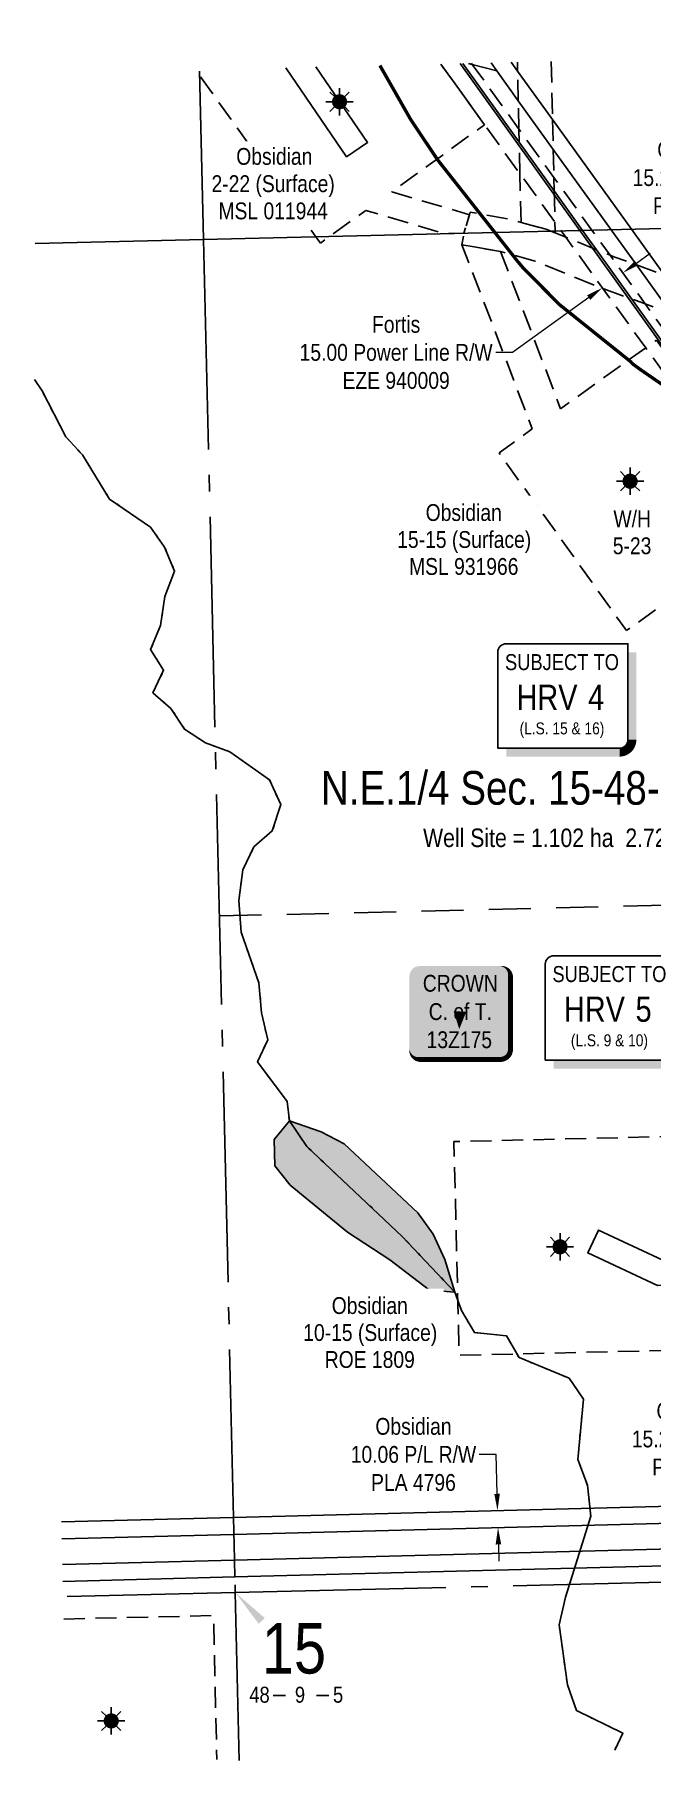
# Model space of a CAD drawing. Extents: x 614988 to 621305, y 5889351 to 5893530.
# Drawn here: x 618087 to 618454, y 5889375 to 5890401 of the extents above; entities that cross this region are included whole.
import ezdxf
from ezdxf.enums import TextEntityAlignment as Align

# ---------------------------------------------------------------- set-up
doc = ezdxf.new("R2010")
doc.units = 0
doc.header["$LTSCALE"] = 5
doc.header["$PDSIZE"] = 0.5
for name, pattern in [('DASHDOT2', [12.7, 6.35, -3.175, 0, -3.175]), ('foc-ACCESSROAD', [3.75, 2.5, -1.25]), ('foc-FLOWLINE', [3.75, 2.5, -1.25]), ('foc-LSD', [8, 5, -3]), ('foc-QUARTERLINE', [33, 25, -3, 2, -3]), ('foc-WHEELTRACKS', [2, 0.4, -1.6])]:
    doc.linetypes.add(name, pattern=pattern)
doc.layers.get('Defpoints').update_dxf_attribs({"color": 9})
for name, color, linetype in [('10', 1, 'Continuous'), ('9', 3, 'Continuous'), ('AS-POWER', 104, 'foc-POWER'), ('AS-WILDLIFE', 131, 'DASHDOT2'), ('C-AR', 13, 'foc-ACCESSROAD'), ('C-FLOWLINE', 13, 'foc-FLOWLINE'), ('C-RW', 13, 'Continuous'), ('C-SYMBOL', 7, 'Continuous'), ('C-WS', 13, 'foc-ACCESSROAD'), ('C-WS-S', 8, 'Continuous'), ('CG-NOTES', 7, 'Continuous'), ('CTW', 7, 'Continuous'), ('F-EZE', 190, 'foc-FLOWLINE'), ('L-AREAREQUIRED', 7, 'Continuous'), ('L-SEC', 7, 'Continuous'), ('L-SECLBL', 7, 'Continuous'), ('L-SECQ', 8, 'foc-QUARTERLINE'), ('L-SECTION-LSD', 7, 'foc-LSD'), ('T-WATER', 160, 'Continuous'), ('T-WATER-H', 133, 'Continuous'), ('T-WATER-P3', 160, 'foc-WHEELTRACKS')]:
    doc.layers.add(name, color=color, linetype=linetype)
for name, color, linetype, lineweight in [('C-RW-T', 13, 'Continuous', 9), ('C-WS-T', 13, 'Continuous', 9), ('F-EZE-T', 190, 'Continuous', 9)]:
    doc.layers.add(name, color=color, linetype=linetype, lineweight=lineweight)
doc.styles.add('100L', font='ARIALN.TTF', dxfattribs={"height": 11})
doc.styles.add('175L', font='ARIALN.TTF', dxfattribs={"height": 20})
doc.styles.add('80', font='ARIALN.TTF', dxfattribs={"height": 10})
doc.styles.add('80CG', font='ARIALN.TTF', dxfattribs={"height": 10})
doc.styles.add('80L', font='ARIALN.TTF', dxfattribs={"height": 10})
doc.styles.add('foc-LtypeFont', font='ARIALN.TTF', dxfattribs={"height": 7.35})
doc.styles.add('HRV', font='ARIALN.TTF', dxfattribs={"height": 3})
doc.styles.add('SIMPLEX', font='ARIALN.TTF')
doc.linetypes.add('foc-POWER', pattern='A,6,-1,["P",foc-LtypeFont,S=0.2,R=0,X=-0.625,Y=-0.75],-1.24,4', length=12.24)
doc.linetypes.add('foc-TOPO-flowdirection-NOLINE', pattern='A,0,[">",foc-LtypeFont,S=0.3,R=0,X=0,Y=-0.945],-20,[">",foc-LtypeFont,S=0.3,R=0,X=0,Y=-0.945],0', length=20)
doc.dimstyles.new('Compass 5 000', dxfattribs={"dimscale": 5, "dimtxt": 9, "dimasz": 2, "dimexe": 0.2, "dimexo": 0.0625, "dimgap": 0.5, "dimtad": 0, "dimtih": 1, "dimtoh": 1, "dimzin": 0, "dimdsep": 46, "dimtxsty": '80CG', "dimcen": 0.1, "dimse1": 1, "dimse2": 1, "dimclrd": 256, "dimclrt": 256, "dimaunit": 1, "dimadec": 4, "dimazin": 0, "dimtfac": 0.06, "dimtofl": 0, "dimtmove": 0, "dimatfit": 1, "dimfxl": 0.2, "dimtolj": 1, "dimtzin": 0, "dimlwd": -1, "dimarcsym": 0})

# ---------------------------------------------------------------- blocks, each defined once
blk = doc.blocks.new('L-SECLBL')
at = {"layer": '9', "color": 7}
for p, q in [((-5.1, -27.8), (-12.3, -27.8)), ((20.7, -27.8), (13.5, -27.8))]:
    blk.add_line(p, q, dxfattribs=at)
at = {"layer": '10', "color": 2, "style": 'SIMPLEX'}
blk.add_attdef('SEC', text='', height=30, dxfattribs=at).set_placement((0, 0), align=Align.MIDDLE)
at = {"layer": '10', "color": 5, "style": '80L'}
blk.add_attdef('TWP', text='', height=9.5, dxfattribs=at).set_placement((-14.4, -27.4), align=Align.MIDDLE_RIGHT)
blk.add_attdef('RGE', text='', height=9.5, dxfattribs=at).set_placement((3.6, -27.4), align=Align.MIDDLE_CENTER)
blk.add_attdef('MER', text='', height=9.5, dxfattribs=at).set_placement((23.2, -27.4), align=Align.MIDDLE_LEFT)
blk = doc.blocks.new('HRV')
blk.add_lwpolyline([(-35.1, 31.6), (37.2, 31.6), (37.2, -25.5, -0.414214), (32.2, -30.5), (-40.1, -30.5), (-40.1, 26.6, -0.414214)], format="xyb", close=True)
at = {"const_width": 5, "flags": 128}
blk.add_lwpolyline([(-35.1, -33), (32.2, -33, 0.414214), (39.7, -25.5), (39.7, 26.6)], format="xyb", dxfattribs=at)
at = {"style": '80L'}
blk.add_text('SUBJECT TO', height=9.5, dxfattribs=at).set_placement((-2, 13.1), align=Align.BOTTOM_CENTER)
blk.add_attdef('(N.W.1/4 00)', text='', height=7.12, dxfattribs=at).set_placement((-2, -24.4), align=Align.BOTTOM_CENTER)
at = {"layer": 'CTW', "color": 3, "style": 'HRV'}
blk.add_text('HRV', height=15, dxfattribs=at).set_placement((-10.9, -0.2), align=Align.MIDDLE_CENTER)
blk.add_attdef('0', text='', height=15, dxfattribs=at).set_placement((18.3, -0.2), align=Align.MIDDLE_CENTER)
blk = doc.blocks.new('*U435')
h = blk.add_hatch(color=59)
edge = h.paths.add_edge_path()
edge.add_line((-24, -28.5), (24, -28.5))
edge.add_arc((24, -22.5), 6, 270, 360)
edge.add_line((30, -22.5), (30, 21))
edge.add_arc((24, 21), 6, 0, 90)
edge.add_line((24, 27), (-24, 27))
edge.add_arc((-24, 21), 6, 90, 180)
edge.add_line((-30, 21), (-30, -22.5))
edge.add_arc((-24, -22.5), 6, 180, 270)
at = {"color": 1, "flags": 128}
blk.add_lwpolyline([(-24, -28.5, 3, 3, 0), (24, -28.5, 3, 3, 0.414214), (30, -22.5, 3, 3, 0), (30, 21, 3, 0, 0.414214), (24, 27, 0, 0, 0), (-24, 27, 0, 0, 0.414214), (-30, 21, 0, 0, 0), (-30, -22.5, 0, 3, 0.414214)], format="xyseb", close=True, dxfattribs=at)
blk.add_lwpolyline([(-0.4, -10.5, 0, 7.5, 0), (0, 0, 0, 0, 0)], format="xyseb", dxfattribs=at)
at = {"color": 1, "style": '80'}
blk.add_attdef('ENTER_TEXT_001', (-36, -5), '', height=10, dxfattribs=at)
blk = doc.blocks.new('*D437')
at = {"layer": 'Defpoints', "color": 0, "transparency": 16777216}
for p in [(618405.7, 5890302.2), (618393.5, 5890293.4), (618424.6, 5890250.4)]:
    blk.add_point(p, dxfattribs=at)
at = {"layer": 'F-EZE-T', "transparency": 16777216}
for p, q in [((618444.9, 5890265), (618453, 5890270.9)), ((618416.5, 5890244.5), (618371.3, 5890211.9)), ((618371.3, 5890211.9), (618361.3, 5890211.9))]:
    blk.add_line(p, q, dxfattribs=at)
for points in [[(618443.9, 5890266.4), (618445.8, 5890263.7), (618436.7, 5890259.2)], [(618415.5, 5890245.9), (618417.4, 5890243.2), (618424.6, 5890250.4)]]:
    blk.add_solid(points, dxfattribs=at)
at = {"layer": 'F-EZE-T', "transparency": 16777216, "insert": (618302.1, 5890211.9), "char_height": 10, "attachment_point": 5, "style": '80CG'}
blk.add_mtext('\\A1;Fortis\\P15.00 Power Line R/W\\PEZE 940009', dxfattribs=at)
blk = doc.blocks.new('*D439')
at = {"layer": 'C-RW-T', "transparency": 16777216}
for p, q in [((618528.4, 5889566), (618518.4, 5889566)), ((618529.4, 5889527.7), (618528.4, 5889566)), ((618530.3, 5889492.4), (618530.6, 5889482.4))]:
    blk.add_line(p, q, dxfattribs=at)
for points in [[(618531.1, 5889527.7), (618527.7, 5889527.6), (618529.6, 5889517.7)], [(618532, 5889492.5), (618528.6, 5889492.4), (618530, 5889502.4)]]:
    blk.add_solid(points, dxfattribs=at)
at = {"layer": 'Defpoints', "color": 0, "transparency": 16777216}
for p in [(618529.6, 5889517.7), (618675.8, 5889521.4), (618676.2, 5889506.2)]:
    blk.add_point(p, dxfattribs=at)
at = {"layer": 'C-RW-T', "transparency": 16777216, "insert": (618479.3, 5889566), "char_height": 10, "attachment_point": 5, "style": '80CG'}
blk.add_mtext('\\A1;Obsidian\\P15.24 P/L R/W\\PPLA 3937', dxfattribs=at)
blk = doc.blocks.new('*D440')
at = {"layer": 'C-RW-T', "transparency": 16777216}
for p, q in [((618361.5, 5889556.8), (618351.5, 5889556.8)), ((618362.1, 5889533.4), (618361.5, 5889556.8)), ((618362.8, 5889503.4), (618363.1, 5889493.4))]:
    blk.add_line(p, q, dxfattribs=at)
for points in [[(618363.7, 5889533.5), (618360.4, 5889533.4), (618362.3, 5889523.4)], [(618364.5, 5889503.4), (618361.2, 5889503.3), (618362.6, 5889513.4)]]:
    blk.add_solid(points, dxfattribs=at)
at = {"layer": 'Defpoints', "color": 0, "transparency": 16777216}
for p in [(618517.5, 5889527.4), (618362.3, 5889523.4), (618517.8, 5889517.4)]:
    blk.add_point(p, dxfattribs=at)
at = {"layer": 'C-RW-T', "transparency": 16777216, "insert": (618312.4, 5889556.8), "char_height": 10, "attachment_point": 5, "style": '80CG'}
blk.add_mtext('\\A1;Obsidian\\P10.06 P/L R/W\\PPLA 4796', dxfattribs=at)
blk = doc.blocks.new('*D445')
at = {"layer": 'C-RW-T', "transparency": 16777216}
for p, q in [((618528.8, 5890315.8), (618518.8, 5890315.8)), ((618557.2, 5890258.3), (618528.8, 5890315.8)), ((618572.8, 5890226.7), (618577.2, 5890217.7))]:
    blk.add_line(p, q, dxfattribs=at)
for points in [[(618558.7, 5890259.1), (618555.7, 5890257.6), (618561.6, 5890249.4)], [(618574.3, 5890227.4), (618571.3, 5890226), (618568.3, 5890235.7)]]:
    blk.add_solid(points, dxfattribs=at)
at = {"layer": 'Defpoints', "color": 0, "transparency": 16777216}
for p in [(618811.7, 5890372.7), (618818.4, 5890359), (618568.3, 5890235.7)]:
    blk.add_point(p, dxfattribs=at)
at = {"layer": 'C-RW-T', "transparency": 16777216, "insert": (618479.8, 5890315.8), "char_height": 10, "attachment_point": 5, "style": '80CG'}
blk.add_mtext('\\A1;Obsidian\\P15.24 P/L R/W\\PPLA 4796', dxfattribs=at)
blk = doc.blocks.new('GAS')
h = blk.add_hatch(color=255)
h.dxf.hatch_style = 1
edge = h.paths.add_edge_path()
edge.add_arc((0, 0), 0.9, 0, 360)
for p, q in [((-0.81, 0), (-1.62, 0)), ((-0.57, 0.57), (-1.14, 1.14)), ((0, 0.81), (0, 1.62)), ((0.57, 0.57), (1.14, 1.14)), ((1.62, 0), (0.81, 0)), ((-0.57, -0.57), (-1.14, -1.14)), ((0, -0.81), (0, -1.62)), ((1.14, -1.14), (0.57, -0.57))]:
    blk.add_line(p, q)
blk.add_circle((0, 0), 0.8)

msp = doc.modelspace()

# ---------------------------------------------------------------- hatches: boundary and pattern name
at = {"layer": 'T-WATER-H'}
h = msp.add_hatch(color=256, dxfattribs=at)
h.dxf.hatch_style = 1
h.paths.add_polyline_path([(618337.042, 5889653.249), (618321.839, 5889654.523), (618298.414, 5889672.531), (618273.178, 5889688.905), (618239.152, 5889716.999), (618230.07, 5889728.417), (618229.636, 5889744.129), (618238.709, 5889755.168), (618257.677, 5889748.556), (618271.315, 5889741.542), (618315.041, 5889700.499), (618324.144, 5889687.833), (618330.971, 5889672.821)])

# ---------------------------------------------------------------- linework, layer by layer
at = {"layer": 'AS-POWER'}
msp.add_line((618340.036, 5890383.668), (618473.282, 5890197.673), dxfattribs=at)
at = {"layer": 'AS-WILDLIFE', "const_width": 1.999, "flags": 128}
msp.add_lwpolyline([(619019.021, 5890399.925, -0.01311621), (619005.625, 5890376.5, -0.00973116), (618940.813, 5890284.5, -0.05723819), (618891, 5890233, -0.02802638), (618867.5, 5890215), (618829.313, 5890189.5, -0.02082861), (618791.375, 5890169.5), (618773.312, 5890163, -0.03088281), (618729.063, 5890152), (618669.188, 5890144.5), (618663.187, 5890143.5), (618642.625, 5890142.5), (618630.875, 5890142.5), (618615.75, 5890143.5), (618602.563, 5890145.5), (618580.312, 5890150), (618574.25, 5890151.5), (618571.25, 5890152.5), (618509.062, 5890171), (618493.5, 5890176), (618488.875, 5890178), (618473.062, 5890185.5), (618459.125, 5890193.5), (618446.813, 5890202), (618442.75, 5890205), (618441.313, 5890206.5), (618398.938, 5890240.5), (618382.187, 5890257.5), (618377.687, 5890262), (618374.313, 5890266), (618374.313, 5890266), (618326.688, 5890326.5), (618310.687, 5890350.5), (618292.471, 5890382.529)], format="xyb", dxfattribs=at)
at = {"layer": 'C-AR', "flags": 128}
msp.add_lwpolyline([(618953.317, 5890398.352), (618944.907, 5890391.565), (618931.957, 5890380.601), (618910.694, 5890368.33), (618883.005, 5890352.5), (618852.319, 5890337.533), (618796.793, 5890317.004), (618756.983, 5890302.112), (618734.429, 5890293.983), (618729.956, 5890292.024), (618716.071, 5890285.932), (618705.469, 5890279.856), (618689.644, 5890269.412), (618663.045, 5890252.601), (618640.573, 5890238.432), (618633.422, 5890233.923), (618631.36, 5890233.314), (618618.018, 5890229.375), (618592.783, 5890224.245), (618552.911, 5890222.557), (618542.297, 5890222.839), (618521.28, 5890223.399), (618510.982, 5890224.396), (618499.9, 5890225.469), (618481.45, 5890230.094), (618475.478, 5890231.591), (618465.449, 5890235.212), (618449.993, 5890240.803), (618442.062, 5890243.67), (618424.934, 5890249.86), (618424.283, 5890250.096), (618384.751, 5890266.181), (618364.178, 5890271.853), (618341.211, 5890275.95), (618342.356, 5890282.816), (618345.603, 5890293.764), (618346.09, 5890295.408), (618368.603, 5890291.392), (618376.284, 5890289.274), (618391.203, 5890285.16), (618393.953, 5890284.04), (618396.565, 5890282.976), (618402.894, 5890280.401), (618421.04, 5890273.019), (618429.123, 5890269.731), (618431.459, 5890268.78), (618444.811, 5890263.949), (618461.454, 5890257.939), (618481.327, 5890250.755), (618503.316, 5890245.244), (618522.512, 5890243.386), (618548.096, 5890242.704), (618552.754, 5890242.579), (618585.09, 5890243.948), (618590.352, 5890244.171), (618613.182, 5890248.813), (618614.677, 5890249.255), (618625.094, 5890252.33), (618625.657, 5890252.685), (618652.362, 5890269.522), (618678.786, 5890286.224), (618685.987, 5890290.978), (618694.972, 5890296.906), (618707.004, 5890304.077), (618727.008, 5890312.581), (618750.084, 5890320.898), (618789.817, 5890335.761), (618844.443, 5890355.957), (618873.643, 5890370.199), (618900.726, 5890385.682), (618920.397, 5890397.034), (618921.041, 5890397.579)], dxfattribs=at)
at = {"layer": 'C-FLOWLINE'}
msp.add_lwpolyline([(618394.228, 5890384.965), (618395.022, 5890350.315), (618395.427, 5890332.63), (618395.81, 5890315.904), (618395.992, 5890307.989), (618396.419, 5890289.373), (618396.54, 5890284.102), (618396.565, 5890282.976), (618393.952, 5890284.04), (618391.203, 5890285.16), (618376.284, 5890289.274), (618375.622, 5890318.191), (618375.19, 5890337.032), (618375.014, 5890344.73), (618374.628, 5890361.541), (618374.224, 5890379.22), (618374.103, 5890384.484)], dxfattribs=at)
at = {"layer": 'C-RW'}
for points in [[(618103.66, 5889506.646), (618205.814, 5889509.311), (618840.616, 5889525.695), (618840.374, 5889535.757), (618839.324, 5889581.629), (618902.964, 5889583.099), (618915.131, 5889583.379), (618855.551, 5889666.567), (618844.983, 5889681.312), (618830.955, 5889700.892), (618823.905, 5889710.73), (618646.403, 5889958.467), (618534.045, 5890115.059), (618489.447, 5890177.513), (618484.317, 5890184.675), (618442.062, 5890243.67), (618421.04, 5890273.019), (618412.822, 5890284.487), (618395.992, 5890307.989), (618375.19, 5890337.032), (618341.757, 5890383.709)], [(618254.46, 5890381.619), (618285.121, 5890336.785), (618272.732, 5890328.313), (618236.57, 5890381.191)], [(618465.449, 5890235.212), (618444.811, 5890263.949), (618429.726, 5890284.888), (618395.427, 5890332.63), (618374.628, 5890361.541), (618361.88, 5890379.262), (618347.262, 5890383.196), (618345.06, 5890383.788)], [(618358.621, 5890384.113), (618361.88, 5890379.262), (618374.628, 5890361.541), (618395.427, 5890332.63), (618429.726, 5890284.888), (618444.811, 5890263.949), (618465.449, 5890235.212)], [(618370.498, 5890384.397), (618374.224, 5890379.22), (618395.022, 5890350.315), (618441.905, 5890285.178), (618461.454, 5890257.939)], [(618103.423, 5889516.709), (618205.577, 5889519.374), (618840.374, 5889535.757), (618840.616, 5889525.695), (618205.814, 5889509.311), (618103.66, 5889506.646)], [(618856.211, 5889510.84), (618206.171, 5889494.067), (618104.019, 5889491.402)], [(618104.019, 5889491.402), (618206.171, 5889494.067), (618206.407, 5889484.02), (618104.257, 5889481.35)]]:
    msp.add_lwpolyline(points, dxfattribs=at)
for points in [[(618926.065, 5889683.066), (618994.56, 5889684.7), (619004.619, 5889685.087), (619004.973, 5889670.1), (618994.911, 5889669.837), (618937.277, 5889668.332), (618924.98, 5889668.014), (618885.719, 5889667.195), (618873.528, 5889666.941), (618855.551, 5889666.567), (618843.36, 5889666.316), (618465.635, 5889657.468), (618457.309, 5889657.273), (618415.91, 5889676.678), (618422.291, 5889690.249), (618460.5, 5889672.341), (618465.287, 5889671.988), (618832.823, 5889681.014), (618844.983, 5889681.312), (618862.941, 5889681.685), (618875.133, 5889681.936), (618913.668, 5889682.769), (618926.065, 5889683.066)], [(618933.096, 5889503.371), (618933.72, 5889492.215), (618923.666, 5889491.973), (618923.072, 5889502.515), (618856.443, 5889500.796), (618206.407, 5889484.02), (618206.171, 5889494.067), (618856.211, 5889510.84), (618922.519, 5889512.555), (618931.169, 5889513.295), (618941.148, 5889514.149), (618978.344, 5889517.335), (618988.433, 5889518.206), (619008.515, 5889519.995), (619008.754, 5889509.842), (618989.402, 5889508.183), (618979.383, 5889507.327), (618941.402, 5889504.083), (618933.096, 5889503.371)]]:
    msp.add_lwpolyline(points, close=True, dxfattribs=at)
at = {"layer": 'C-WS', "flags": 128}
for points in [[(618328.585, 5890383.394), (618354.649, 5890347.253), (618299.463, 5890307.456), (618345.603, 5890293.764), (618342.356, 5890282.816), (618330.641, 5890282.537), (618284.083, 5890296.365), (618262.675, 5890280.927), (618257.163, 5890276.949), (618254.435, 5890280.731), (618185.479, 5890376.324), (618185.394, 5890379.965)], [(618104.784, 5889458.995), (618193.658, 5889461.077), (618195.664, 5889375.484)]]:
    msp.add_lwpolyline(points, dxfattribs=at)
for points in [[(618364.178, 5890271.853), (618399.782, 5890178.497), (618450.308, 5890214.701), (618456.682, 5890219.269), (618482.437, 5890183.325), (618487.567, 5890176.166), (618532.401, 5890113.597), (618526.001, 5890109.083), (618438.922, 5890046.616), (618363.204, 5890152.287), (618382.971, 5890166.451), (618341.211, 5890275.95), (618364.178, 5890271.853)], [(619004.149, 5889705.053), (619004.619, 5889685.087), (619004.973, 5889670.1), (619007.329, 5889570.255), (618997.266, 5889570.022), (618996.907, 5889585.267), (618994.911, 5889669.837), (618994.56, 5889684.7), (618926.065, 5889683.066), (618913.668, 5889682.769), (618875.133, 5889681.936), (618862.941, 5889681.685), (618844.983, 5889681.312), (618832.823, 5889681.014), (618465.287, 5889671.988), (618465.635, 5889657.468), (618466.564, 5889618.77), (618339.499, 5889615.779), (618336.447, 5889742.843), (618463.512, 5889745.833), (618464.563, 5889702.102), (618464.803, 5889692.099), (618783.103, 5889699.769), (618794.297, 5889700.039), (618803.091, 5889700.24), (618818.824, 5889700.601), (618830.955, 5889700.892), (618848.843, 5889701.322), (618861.003, 5889701.613), (618909.661, 5889702.783), (618919.637, 5889703.023), (618994.085, 5889704.811), (619004.149, 5889705.053)]]:
    msp.add_lwpolyline(points, close=True, dxfattribs=at)
at = {"layer": 'F-EZE', "flags": 128}
msp.add_lwpolyline([(618346.805, 5890383.83), (618347.262, 5890383.196), (618375.014, 5890344.73), (618395.81, 5890315.904), (618418.379, 5890284.62), (618429.123, 5890269.731), (618449.993, 5890240.803), (618488.381, 5890187.594), (618484.317, 5890184.675), (618482.437, 5890183.325), (618476.19, 5890178.839), (618450.308, 5890214.701), (618424.934, 5890249.86), (618402.894, 5890280.401), (618400.16, 5890284.187), (618396.419, 5890289.373), (618375.622, 5890318.191), (618354.649, 5890347.253), (618328.585, 5890383.394)], dxfattribs=at)
at = {"layer": 'L-SEC', "flags": 128}
for points in [[(618187.752, 5890279.151), (618990.153, 5890298.223)], [(618087.817, 5890276.767), (618187.752, 5890279.151)]]:
    msp.add_lwpolyline(points, dxfattribs=at)
at = {"layer": 'L-SECLBL', "flags": 128}
msp.add_lwpolyline([(618206.623, 5889474.764, 0, 4.998, 0), (618222.31, 5889457.866, 0, 0, 0)], format="xyseb", dxfattribs=at)
at = {"layer": 'L-SECQ', "flags": 128}
for points in [[(618187.752, 5890279.151), (618185.415, 5890379.09)], [(618187.752, 5890279.151), (618206.623, 5889474.764)], [(618206.623, 5889474.764), (619009.127, 5889494.043)], [(618106.713, 5889472.365), (618206.623, 5889474.764)], [(618206.623, 5889474.764), (618208.966, 5889374.927)]]:
    msp.add_lwpolyline(points, dxfattribs=at)
at = {"layer": 'L-SECTION-LSD', "flags": 128}
msp.add_lwpolyline([(618197.188, 5889876.94), (618999.641, 5889896.127)], dxfattribs=at)
at = {"layer": 'T-WATER', "flags": 128}
msp.add_lwpolyline([(618337.042, 5889653.249), (618321.839, 5889654.523), (618298.414, 5889672.531), (618273.178, 5889688.905), (618239.152, 5889716.999), (618230.07, 5889728.417), (618229.636, 5889744.129), (618238.709, 5889755.168), (618257.677, 5889748.556), (618271.315, 5889741.542), (618315.041, 5889700.499), (618324.144, 5889687.833), (618330.971, 5889672.821), (618337.042, 5889653.249)], close=True, dxfattribs=at)
at = {"layer": 'T-WATER-P3', "flags": 128}
for points in [[(618238.709, 5889755.168), (618237.455, 5889766.674), (618219.814, 5889790.171), (618225.827, 5889803.316), (618222.247, 5889819.33), (618220.59, 5889837.275), (618210.139, 5889867.235), (618208.645, 5889886.072), (618211.077, 5889904.38), (618217.615, 5889918.01), (618228.552, 5889927.499), (618233.573, 5889943.296), (618226.992, 5889957.78), (618203.409, 5889974.597), (618188.852, 5889979.817), (618176.501, 5889988.04), (618168.415, 5890000.244), (618157.645, 5890009.678), (618164.07, 5890023.009), (618156.279, 5890035.277), (618162.275, 5890049.551), (618164.72, 5890066.909), (618170.526, 5890081.949), (618164.661, 5890096.147), (618156.343, 5890107.995), (618131.929, 5890124.798), (618115.844, 5890151.047), (618105.882, 5890161.857), (618091.917, 5890189.033), (618087.408, 5890195.765)], [(618337.042, 5889653.249), (618305.72, 5889686.492), (618249.072, 5889739.867), (618238.709, 5889755.168)], [(618431.888, 5889381.148), (618436.735, 5889391.153), (618409.234, 5889404.585), (618403.825, 5889419.919), (618398.917, 5889455.485), (618402.624, 5889471.915), (618417.674, 5889520.201), (618415.655, 5889538.613), (618409.951, 5889553.825), (618413.34, 5889589.762), (618404.833, 5889602.255), (618375.1, 5889614.406), (618367.712, 5889627.336), (618348.642, 5889629.276), (618340.897, 5889642.378), (618337.042, 5889653.249)]]:
    msp.add_lwpolyline(points, dxfattribs=at)
at = {"layer": 'T-WATER-P3', "linetype": 'foc-TOPO-flowdirection-NOLINE', "flags": 128}
for points in [[(618238.709, 5889755.168), (618237.455, 5889766.674), (618219.814, 5889790.171), (618225.827, 5889803.316), (618222.247, 5889819.33), (618220.59, 5889837.275), (618210.139, 5889867.235), (618208.645, 5889886.072), (618211.077, 5889904.38), (618217.615, 5889918.01), (618228.552, 5889927.499), (618233.573, 5889943.296), (618226.992, 5889957.78), (618203.409, 5889974.597), (618188.852, 5889979.817), (618176.501, 5889988.04), (618168.415, 5890000.244), (618157.645, 5890009.678), (618164.07, 5890023.009), (618156.279, 5890035.277), (618162.275, 5890049.551), (618164.72, 5890066.909), (618170.526, 5890081.949), (618164.661, 5890096.147), (618156.343, 5890107.995), (618131.929, 5890124.798), (618115.844, 5890151.047), (618105.882, 5890161.857), (618091.917, 5890189.033), (618087.408, 5890195.765)], [(618337.042, 5889653.249), (618305.72, 5889686.492), (618249.072, 5889739.867), (618238.709, 5889755.168)], [(618431.888, 5889381.148), (618436.735, 5889391.153), (618409.234, 5889404.585), (618403.825, 5889419.919), (618398.917, 5889455.485), (618402.624, 5889471.915), (618417.674, 5889520.201), (618415.655, 5889538.613), (618409.951, 5889553.825), (618413.34, 5889589.762), (618404.833, 5889602.255), (618375.1, 5889614.406), (618367.712, 5889627.336), (618348.642, 5889629.276), (618340.897, 5889642.378), (618337.042, 5889653.249)]]:
    msp.add_lwpolyline(points, dxfattribs=at)

# ---------------------------------------------------------------- block references
at = {"layer": 'C-WS-S', "xscale": 4.998204750000009, "yscale": 4.998204750000009, "zscale": 4.998204750000009}
for p in [(618268.506, 5890360.946), (618441.028, 5890135.382), (618399.421, 5889680.258), (618132.94, 5889398.438)]:
    msp.add_blockref('GAS', p, dxfattribs=at)
at = {"layer": 'CG-NOTES', "xscale": 0.99964095, "yscale": 0.99964095, "zscale": 0.99964095}
for p, values in [((618402.584, 5890007.164), {'(N.W.1/4 00)': '(L.S. 15 & 16)', '0': '4'}), ((618430.764, 5889821.731), {'(N.W.1/4 00)': '(L.S. 9 & 10)', '0': '5'})]:
    msp.add_blockref('HRV', p, dxfattribs=at).add_auto_attribs(values)
at = {"layer": 'CG-NOTES'}
ref = msp.add_blockref('*U435', (618340.011, 5889820.166), dxfattribs=dict(at, xscale=0.99964095, yscale=0.99964095, zscale=0.99964095))
ref.add_attrib('ENTER_TEXT_001', 'CROWN', (618317.959, 5889831.934), dxfattribs={"layer": '0', "color": 1, "height": 9.9964, "style": '80'})
ref.add_attrib('ENTER_TEXT_002', 'C. of T.', (618321.453, 5889815.096), dxfattribs={"layer": '0', "color": 1, "height": 9.9964, "style": '80'})
ref.add_attrib('ENTER_TEXT_003', '13Z175', (618320.216, 5889798.394), dxfattribs={"layer": '0', "color": 1, "height": 9.9964, "style": '80'})
at = {"layer": 'L-SECLBL', "xscale": 0.99964095, "yscale": 0.99964095, "zscale": 0.99964095}
msp.add_blockref('L-SECLBL', (618241.427, 5889441.413), dxfattribs=at).add_auto_attribs({'SEC': '15', 'TWP': '48', 'RGE': '9', 'MER': '5'})

# ---------------------------------------------------------------- texts
at = {"layer": 'C-SYMBOL', "color": 3, "style": '175L'}
msp.add_text('N.E.1/4 Sec. 15-48-9-W.5M.', height=19.99282, dxfattribs=at).set_placement((618401.278, 5889937.111), align=Align.BOTTOM_CENTER)
at = {"layer": 'C-WS-T', "insert": (618419.338, 5890118.025), "char_height": 9.99641, "width": 44.76332, "attachment_point": 1, "line_spacing_factor": 0.961801, "style": '80L'}
msp.add_mtext('\\pi11.80906;W/H\\P\\pi11.4238;5-23', dxfattribs=at)
at = {"layer": 'L-AREAREQUIRED', "color": 5, "style": '100L'}
msp.add_text('Well Site = 1.102 ha  2.72 Ac.', height=10.99605, dxfattribs=at).set_placement((618401.278, 5889914.62), align=Align.BOTTOM_CENTER)

# ---------------------------------------------------------------- dimensions: what is measured, and where the dimension line sits
at = {"layer": 'C-RW-T'}
for base, p1, p2, angle, text, picture, middle in [((618568.348, 5890235.676), (618811.676, 5890372.72), (618818.423, 5890359.043), 296.258066, 'Obsidian\\P15.24 P/L R/W\\PPLA 4796', '*D445', (618479.754, 5890315.763)), ((618529.644, 5889517.669), (618676.217, 5889506.196), (618675.823, 5889521.442), 91.478408, 'Obsidian\\P15.24 P/L R/W\\PPLA 3937', '*D439', (618479.312, 5889565.957)), ((618362.327, 5889523.42), (618517.791, 5889517.363), (618517.531, 5889527.425), 91.478347, 'Obsidian\\P10.06 P/L R/W\\PPLA 4796', '*D440', (618312.38, 5889556.785))]:
    dim = msp.add_linear_dim(base=base, p1=p1, p2=p2, angle=angle, text=text, dimstyle='Compass 5 000', dxfattribs=at)
    dim.commit()
    dim.dimension.update_dxf_attribs({"geometry": picture, "text_midpoint": middle, "dimtype": 161})

# ---------------------------------------------------------------- next in the draw order: texts
at = {"layer": 'C-WS-T', "insert": (618229.089, 5890317.273), "char_height": 9.99641, "width": 73.55932, "attachment_point": 2, "line_spacing_factor": 0.972036, "style": '80L', "bg_fill": 3, "box_fill_scale": 1.2, "bg_fill_color": 256, "bg_fill_transparency": 0}
msp.add_mtext('2-22 (Surface) MSL 011944', dxfattribs=at)
at = {"layer": 'C-WS-T', "char_height": 9.99641, "width": 78.96659, "attachment_point": 1, "line_spacing_factor": 0.961801, "style": '80L', "bg_fill": 2}
for s, insert in [('\\pi17.57438;Obsidian\\P\\pi0.66368;15-15 (Surface)\\P\\pi7.71094;MSL 931966', (618302.086, 5890121.772)), ('\\pi17.57438;Obsidian\\P\\pi0.66368;10-15 (Surface)\\P\\pi13.44558;ROE 1809', (618246.292, 5889650.342))]:
    msp.add_mtext(s, dxfattribs=dict(at, insert=insert))

# ---------------------------------------------------------------- next in the draw order: texts
at = {"layer": 'C-WS-T', "insert": (618207.18, 5890333.468), "char_height": 9.9964, "width": 45.42806, "attachment_point": 1, "style": '80L', "bg_fill": 3, "box_fill_scale": 1.4, "bg_fill_color": 256, "bg_fill_transparency": 0}
msp.add_mtext('Obsidian', dxfattribs=at)

# ---------------------------------------------------------------- next in the draw order: dimensions: what is measured, and where the dimension line sits
at = {"layer": 'F-EZE-T'}
dim = msp.add_linear_dim(base=(618424.56, 5890250.379), p1=(618405.719, 5890302.168), p2=(618393.532, 5890293.373), angle=215.816989, text='Fortis\\P15.00 Power Line R/W\\PEZE 940009', dimstyle='Compass 5 000', dxfattribs=at)
dim.commit()
dim.dimension.update_dxf_attribs({"geometry": '*D437', "text_midpoint": (618302.122, 5890211.916), "dimtype": 161})

doc.saveas('drawing.dxf')
